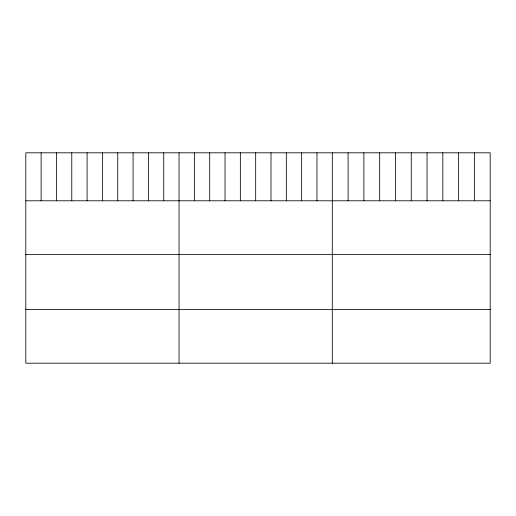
<?xml version="1.0" encoding="UTF-8"?>
<svg xmlns="http://www.w3.org/2000/svg" width="516" height="516" viewBox="0 0 516 516"><rect width="100%" height="100%" fill="white"/><g stroke="black" fill="none" stroke-linecap="round" stroke-linejoin="round"><path stroke-width="0.77" d="M490.2 200.788L490.2 363.193L25.8 363.193L25.8 152.807L490.2 152.807L490.2 200.788L25.8 200.788M25.8 254.382L490.2 254.382M25.8 309.6L490.2 309.6M474.41 152.807L474.41 200.788M458.621 152.807L458.621 200.788M442.831 152.807L442.831 200.788M427.042 152.807L427.042 200.788M411.252 152.807L411.252 200.788M395.462 152.807L395.462 200.788M379.673 152.807L379.673 200.788M363.883 152.807L363.883 200.788M348.094 152.807L348.094 200.788M332.304 152.807L332.304 363.193M316.979 152.807L316.979 200.788M301.654 152.807L301.654 200.788M286.328 152.807L286.328 200.788M271.003 152.807L271.003 200.788M255.678 152.807L255.678 200.788M240.353 152.807L240.353 200.788M225.028 152.807L225.028 200.788M209.702 152.807L209.702 200.788M194.377 152.807L194.377 200.788M179.052 152.807L179.052 363.193M163.727 152.807L163.727 200.788M148.402 152.807L148.402 200.788M133.076 152.807L133.076 200.788M117.751 152.807L117.751 200.788M102.426 152.807L102.426 200.788M87.101 152.807L87.101 200.788M71.776 152.807L71.776 200.788M56.45 152.807L56.45 200.788M41.125 152.807L41.125 200.788"/></g></svg>
